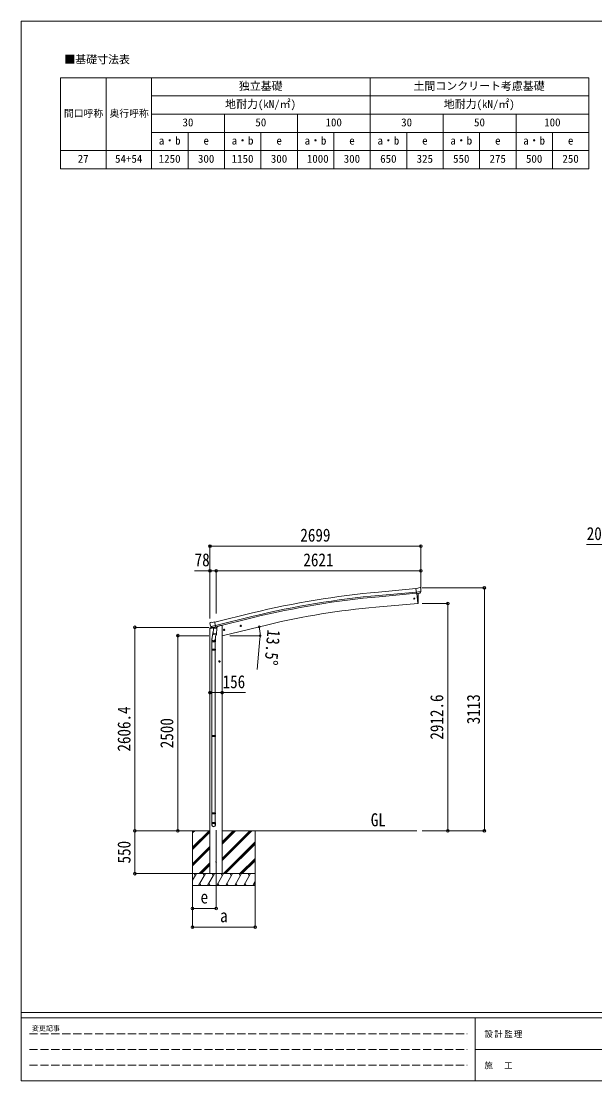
# Model space of a CAD drawing. Units: millimetres at full size, with parts at other scales. Extents: x -9783 to 9892, y -6828 to 6752.
# Drawn here: x -9783 to -2438, y -6828 to 6752 of the extents above; entities that cross this region are included whole.
import ezdxf
from ezdxf.enums import TextEntityAlignment as Align

# ---------------------------------------------------------------- set-up
doc = ezdxf.new("R2010")
doc.units = ezdxf.units.MM
doc.header["$LTSCALE"] = 35
doc.header["$PDMODE"] = 32
doc.header["$PDSIZE"] = 35
doc.linetypes.add('DASHED3', pattern=[4, 3, -1])
for name, color, linetype, lineweight in [('0-0_0', 7, 'Continuous', 9), ('0-1_本体', 4, 'Continuous', 9), ('0-2_部品', 7, 'Continuous', 9), ('0-8_PARTS2', 2, 'Continuous', 9), ('0-A_寸法', 6, 'Continuous', 9), ('1-0_FRAME', 7, 'Continuous', 18), ('F-0_240', 7, 'Continuous', 9)]:
    doc.layers.add(name, color=color, linetype=linetype, lineweight=lineweight)
doc.styles.add('ＭＳ ゴシック', font='')
doc.styles.get('ＭＳ ゴシック').set_extended_font_data('MS Gothic')

msp = doc.modelspace()

# ---------------------------------------------------------------- linework, layer by layer
at = {"layer": '0-0_0', "color": 6}
for p, q in [((-3852.66, -3623.19), (-3852.66, -510.19)), ((-4321.67, -710.59), (-4321.67, -3623.19))]:
    msp.add_line(p, q, dxfattribs=at)
at = {"layer": '0-0_0'}
for p, q in [((-7962.34, -3623.19), (-7366, -3623.19)), ((-7588.25, -3623.19), (-7588.25, -4323.19)), ((-7588.25, -3834.42), (-7377.02, -3623.19)), ((-7588.25, -3650.58), (-7560.87, -3623.19)), ((-7588.25, -3636.43), (-7575.01, -3623.19)), ((-7588.25, -3848.56), (-7366, -3626.32)), ((-7588.25, -3862.71), (-7366, -3640.46)), ((-7210.5, -4005.46), (-6828.24, -3623.19)), ((-7210.5, -3977.17), (-6856.52, -3623.19)), ((-7210.5, -3991.31), (-6842.38, -3623.19)), ((-7210.5, -3793.33), (-7040.37, -3623.19)), ((-7210.5, -3779.18), (-7054.51, -3623.19)), ((-7210.5, -3765.04), (-7068.66, -3623.19)), ((-7210.5, -3623.19), (-4715.77, -3623.19)), ((-6788.25, -3623.19), (-6788.25, -4323.19)), ((-7194.4, -4173.19), (-6788.25, -3767.06)), ((-7180.25, -4173.19), (-6788.25, -3781.2)), ((-7166.11, -4173.19), (-6788.25, -3795.34)), ((-7588.25, -4046.55), (-7366, -3824.31)), ((-7588.25, -4060.7), (-7366, -3838.45)), ((-7588.25, -4074.84), (-7366, -3852.59)), ((-7502.76, -4173.19), (-7366, -4036.44)), ((-7488.62, -4173.19), (-7366, -4050.58)), ((-7474.48, -4173.19), (-7366, -4064.72)), ((-6982.26, -4173.19), (-6788.25, -3979.19)), ((-6968.12, -4173.19), (-6788.25, -3993.33)), ((-6953.98, -4173.19), (-6788.25, -4007.47)), ((-6788.25, -4173.19), (-7588.25, -4173.19)), ((-7588.25, -4257.03), (-7539.85, -4173.19)), ((-7554.86, -4199.18), (-7569.86, -4173.19)), ((-7510.99, -4323.19), (-7424.39, -4173.19)), ((-7439.39, -4199.18), (-7454.39, -4173.19)), ((-7395.52, -4323.19), (-7308.92, -4173.19)), ((-7323.92, -4199.18), (-7338.92, -4173.19)), ((-7280.05, -4323.19), (-7193.45, -4173.19)), ((-7208.45, -4199.18), (-7223.45, -4173.19)), ((-7164.58, -4323.19), (-7077.98, -4173.19)), ((-7092.98, -4199.18), (-7107.98, -4173.19)), ((-7049.11, -4323.19), (-6962.51, -4173.19)), ((-6992.51, -4173.19), (-6977.51, -4199.18)), ((-6933.64, -4323.19), (-6847.03, -4173.19)), ((-6862.04, -4199.18), (-6877.04, -4173.19)), ((-7588.25, -4323.19), (-6788.25, -4323.19)), ((-7495.99, -4297.21), (-7480.99, -4323.19)), ((-7380.52, -4297.21), (-7365.52, -4323.19)), ((-7265.05, -4297.21), (-7250.05, -4323.19)), ((-7149.58, -4297.21), (-7134.58, -4323.19)), ((-7034.11, -4297.22), (-7019.11, -4323.19)), ((-6918.64, -4297.21), (-6903.64, -4323.19)), ((-6818.17, -4323.19), (-6788.25, -4271.38)), ((-6803.17, -4297.21), (-6788.17, -4323.19))]:
    msp.add_line(p, q, dxfattribs=at)
at = {"layer": '0-1_本体'}
for p, q in [((-4728.89, -520.79), (-5206.41, -563.99)), ((-4725.13, -563.79), (-5202.52, -606.98)), ((-4723.66, -580.56), (-5201, -623.75)), ((-4716.43, -582.95), (-4705.26, -710.55)), ((-5243.21, -757.62), (-4705.26, -710.55)), ((-7305.73, -949.61), (-6822.86, -832.12)), ((-7295.66, -991.57), (-6812.65, -874.1)), ((-7291.72, -1007.95), (-6808.67, -890.46)), ((-7365.75, -1032.9), (-7365.75, -4173.19)), ((-7210.25, -1123.19), (-6624.58, -982.59)), ((-7210.25, -993.19), (-7210.25, -4173.19)), ((-7234.75, -1452.69), (-7254.75, -1452.69)), ((-7244.75, -1445.19), (-7251.25, -1448.94)), ((-7251.25, -1448.94), (-7251.25, -1456.45)), ((-7251.25, -1456.45), (-7244.75, -1460.2)), ((-7244.75, -1462.69), (-7244.75, -1442.69)), ((-7238.25, -1448.94), (-7244.75, -1445.19))]:
    msp.add_line(p, q, dxfattribs=at)
at = {"layer": '0-1_本体', "color": 6}
msp.add_line((-7210, -1853.38), (-7366, -1853.38), dxfattribs=at)
at = {"layer": '0-1_本体'}
for points in [[(-7210.25, -993.19), (-7230.25, -993.19), (-7263.76, -1001.24)], [(-7244.75, -1460.2), (-7238.25, -1456.45), (-7238.25, -1448.94)]]:
    msp.add_lwpolyline(points, dxfattribs=at)
for radius in [8.5, 7.7, 6.5]:
    msp.add_circle((-7244.75, -1452.69), radius, dxfattribs=at)
for centre, radius, start, end in [((-4210.28, -11574), 11054.98, 95.16866, 103.66973), ((-4210.28, -11574), 11011.82, 95.16974, 103.66973), ((-4210.28, -11574), 10994.98, 95.16974, 103.66973), ((-4420.22, -10164.4), 9442.71, 95.00001, 103.5)]:
    msp.add_arc(centre, radius, start, end, dxfattribs=at)
at = {"layer": '0-2_部品'}
for p, q in [((-4702.51, -516.34), (-4729.08, -518.67)), ((-4723.42, -583.33), (-4729.08, -518.67)), ((-4702.51, -516.34), (-4690.79, -509.58)), ((-4675.89, -507.99), (-4689.55, -509.19)), ((-4666.75, -513.74), (-4672.24, -509.14)), ((-4665.69, -515.79), (-4665.57, -517.13)), ((-4666.22, -558.63), (-4725.13, -563.79)), ((-4713.46, -582.46), (-4723.42, -583.33)), ((-4716.45, -582.72), (-4705.28, -710.32)), ((-4679.85, -579.52), (-4687.56, -580.19)), ((-4677.47, -578.12), (-4666.53, -559.18)), ((-4705.28, -710.32), (-4703.23, -710.07)), ((-7332.38, -953.87), (-7306.45, -947.64)), ((-7368.57, -1033.52), (-7325.86, -1023.26)), ((-7368.57, -1026.62), (-7368.57, -1033.52)), ((-7367.44, -965.18), (-7367.16, -966.33)), ((-7363.22, -956.61), (-7367.08, -962.9)), ((-7340.06, -1017.42), (-7366.27, -1023.71)), ((-7360.13, -954.36), (-7346.94, -951.19)), ((-7353.39, -1005.49), (-7295.88, -991.68)), ((-7336.53, -1020.4), (-7352.91, -1005.91)), ((-7332.38, -953.87), (-7345.64, -951.17)), ((-7324.94, -1069.92), (-7340.85, -1166.09)), ((-7333.83, -1020.97), (-7326.31, -1019.16)), ((-7332.99, -1020.86), (-7331.46, -1020.49)), ((-7331.46, -1020.49), (-7294.76, -1011.68)), ((-7329.62, -1020.72), (-7329.67, -1021.46)), ((-7328.92, -1022.5), (-7303.1, -1028.94)), ((-7322, -1027.85), (-7326.67, -1094.69)), ((-7276.31, -1031.04), (-7322, -1027.85)), ((-7320.22, -1024.67), (-7320.45, -1027.96)), ((-7300.71, -1013.51), (-7301.73, -1028.11)), ((-7294.76, -1011.68), (-7293.23, -1011.31)), ((-7291.67, -1009.21), (-7290.73, -1009.28)), ((-7290.73, -1009.28), (-7277.41, -1024.59)), ((-7286.74, -1013.87), (-7267.85, -1009.33)), ((-7280.98, -1097.88), (-7276.31, -1031.04)), ((-7277.41, -1024.59), (-7277.86, -1030.94)), ((-7264.01, -1001.16), (-7264.01, -1004.47)), ((-7195.69, -1050.74), (-7176.25, -1046.07)), ((-7191.14, -1042.96), (-7193.27, -1050.15)), ((-7183.84, -1041.2), (-7191.14, -1042.96)), ((-7183.64, -1058.12), (-7188.3, -1038.68)), ((-7178.67, -1046.65), (-7183.84, -1041.2)), ((-7180.8, -1053.84), (-7178.67, -1046.65)), ((-6981.77, -999.38), (-6962.33, -994.71)), ((-6977.22, -991.6), (-6979.35, -998.79)), ((-6969.92, -989.85), (-6977.22, -991.6)), ((-6969.71, -1006.77), (-6974.38, -987.32)), ((-6964.75, -995.29), (-6969.92, -989.85)), ((-6966.88, -1002.49), (-6964.75, -995.29)), ((-7343, -1203.25), (-7343, -1168.9)), ((-7297, -1203.25), (-7343, -1203.25)), ((-7341, -1203.25), (-7341, -1297.25)), ((-7327.53, -1107.15), (-7326.66, -1094.69)), ((-7327.14, -1108.51), (-7327.14, -1108.51)), ((-7280.98, -1097.88), (-7326.67, -1094.69)), ((-7325.69, -1109.29), (-7283.99, -1112.21)), ((-7289.42, -1111.83), (-7300.15, -1175.41)), ((-7299, -1203.25), (-7299, -1297.25)), ((-7297, -1168.6), (-7297, -1203.25)), ((-7281, -1097.88), (-7281.89, -1110.58)), ((-7343, -1299.25), (-7342, -1297.25)), ((-7297, -1299.25), (-7343, -1299.25)), ((-7297, -1307.25), (-7343, -1307.25)), ((-7298, -1297.25), (-7342, -1297.25)), ((-7298, -1309.25), (-7342, -1309.25)), ((-7341, -1309.25), (-7341, -2403.44)), ((-7299, -1309.25), (-7299, -2403.44)), ((-7297, -1299.25), (-7298, -1297.25)), ((-7297, -1307.25), (-7298, -1309.25)), ((-7297, -1299.25), (-7297, -1307.25)), ((-7234.5, -1453.31), (-7254.5, -1453.31)), ((-7244.5, -1445.81), (-7251, -1449.56)), ((-7251, -1449.56), (-7251, -1457.07)), ((-7251, -1457.07), (-7244.5, -1460.82)), ((-7244.5, -1463.31), (-7244.5, -1443.31)), ((-7238, -1449.56), (-7244.5, -1445.81)), ((-7343, -2405.44), (-7342, -2403.44)), ((-7297, -2405.44), (-7343, -2405.44)), ((-7297, -2413.44), (-7343, -2413.44)), ((-7298, -2403.44), (-7342, -2403.44)), ((-7298, -2415.44), (-7342, -2415.44)), ((-7341, -2415.44), (-7341, -3393.63)), ((-7299, -2415.44), (-7299, -3393.63)), ((-7297, -2405.44), (-7298, -2403.44)), ((-7297, -2413.44), (-7298, -2415.44)), ((-7297, -2405.44), (-7297, -2413.44)), ((-7343, -3395.63), (-7342, -3393.63)), ((-7298, -3393.63), (-7342, -3393.63)), ((-7297, -3395.63), (-7298, -3393.63)), ((-7297, -3395.63), (-7343, -3395.63)), ((-7297, -3403.63), (-7343, -3403.63)), ((-7343, -3549.77), (-7343, -3515.63)), ((-7297, -3515.63), (-7343, -3515.63)), ((-7298, -3405.63), (-7342, -3405.63)), ((-7341, -3405.63), (-7341, -3515.63)), ((-7299, -3405.63), (-7299, -3515.63)), ((-7297, -3403.63), (-7298, -3405.63)), ((-7297, -3395.63), (-7297, -3403.63)), ((-7297, -3549.77), (-7297, -3515.63))]:
    msp.add_line(p, q, dxfattribs=at)
for points in [[(-4713.46, -582.46), (-4713.19, -582.53), (-4687.81, -580.31), (-4687.56, -580.19)], [(-4666.14, -558), (-4666.43, -558.99), (-4666.53, -559.18)], [(-7301.02, -1013.09), (-7291.3, -1010.76), (-7306.45, -947.64)], [(-7353.66, -1004.91), (-7353.07, -1005.76), (-7352.91, -1005.91)], [(-7301.02, -1013.09), (-7301.26, -1013.24), (-7326.03, -1019.19), (-7326.31, -1019.16)], [(-7193.27, -1050.15), (-7188.1, -1055.6), (-7180.8, -1053.84)], [(-6979.35, -998.79), (-6974.18, -1004.24), (-6966.88, -1002.49)], [(-7343, -1299.25), (-7343, -1307.25), (-7342, -1309.25)], [(-7244.5, -1460.82), (-7238, -1457.07), (-7238, -1449.56)], [(-7343, -2405.44), (-7343, -2413.44), (-7342, -2415.44)], [(-7343, -3395.63), (-7343, -3403.63), (-7342, -3405.63)]]:
    msp.add_lwpolyline(points, dxfattribs=at)
for centre, radius in [((-4750.97, -647.07), 6.5), ((-7185.97, -1048.4), 8.5), ((-7185.97, -1048.4), 7.7), ((-7185.97, -1048.4), 6.5), ((-6972.05, -997.04), 8.5), ((-6972.05, -997.04), 7.7), ((-6972.05, -997.04), 6.5), ((-7244.5, -1453.31), 8.5), ((-7244.5, -1453.31), 7.7), ((-7244.5, -1453.31), 6.5)]:
    msp.add_circle(centre, radius, dxfattribs=at)
at = {"layer": '0-2_部品', "color": 4}
msp.add_circle((-7288, -4023.19), 4.5, dxfattribs=at)
at = {"layer": '0-2_部品'}
for centre, radius, start, end in [((-4689.29, -512.18), 3, 95, 120), ((-4675.45, -512.97), 5, 50.00648, 94.99352), ((-4867.2, -534.77), 202.4, 353.4085, 5), ((-5599.05, -654.51), 900, 356.63919, 4.64986), ((-4703.59, -707.09), 3, 277, 356.63919), ((-7365.57, -1026.62), 3, 103.5, 180), ((-7170.36, -919.08), 202.4, 193.5, 205.09125), ((-7358.96, -959.22), 5, 103.5, 148.5), ((-7346.24, -954.11), 3, 78.5, 103.5), ((-7333.11, -1020.37), 0.5, 248.23754, 283.5), ((-7330.12, -1020.69), 0.5, 356, 103.5), ((-7328.68, -1021.53), 1, 176, 256), ((-7302.75, -1027.97), 1.03, 250.03897, 351.96569), ((-7300.11, -1013.59), 0.604, 100.59842, 172.20595), ((-7293.34, -1010.83), 0.5, 283.5, 318.76246), ((-7269.01, -1004.47), 5, 283.5, 0), ((-7313, -1168.9), 30, 177.45142, 180), ((-7325.59, -1107.32), 1.95, 175.04017, 217.47766), ((-7325.55, -1107.29), 2, 217.40962, 266), ((-7283.85, -1110.21), 2, 266, 349.46843)]:
    msp.add_arc(centre, radius, start, end, dxfattribs=at)
for centre, major_axis, ratio, start_param, end_param in [((-4661.37, -511.74), (-15.35, 3.44), 0.101033, 5.97514262, 5.97537366), ((-4668.69, -516.04), (2.71, -1.31), 0.997474, 0.53665673, 1.32256522), ((-4680.12, -576.52), (1.62, -2.54), 0.997631, 5.80419048, 5.89294842), ((-4680.19, -576.41), (-3.5, 2.17), 0.650902, 2.11455212, 2.18736272), ((-4680.07, -576.61), (1.62, -2.54), 0.997631, 5.96575902, 6.76218013), ((-7364.52, -964.47), (-1.57, -2.57), 0.99628, 4.71238898, 5.49965061), ((-7334.55, -1018.14), (-0.73, -2.92), 0.997631, 5.80419048, 6.60061159), ((-7334.49, -1017.92), (2.63, 3.16), 0.650902, 4.09582259, 4.16863319), ((-7334.52, -1018.04), (-0.73, -2.92), 0.997631, 0.39023689, 0.47899483), ((-7320, -1168.6), (23, 0), 0.996195, 2.55602575, 6.56630284), ((-7320, -1168.6), (21, 0), 0.996195, 2.93491471, 5.95123941), ((-7320, -3548.03), (-23, 0), 0.996195, 3.14159265, 6.28318531), ((-7320, -3549.77), (-23, 0), 0.996195, 3.14159265, 6.28318531), ((-7320, -3549.77), (0, -23.43), 0.981806, 4.71238898, 7.85398163)]:
    msp.add_ellipse(centre, major_axis=major_axis, ratio=ratio, start_param=start_param, end_param=end_param, dxfattribs=at)
msp.add_ellipse((-7320, -3549.77), major_axis=(21, 0), ratio=0.996195, dxfattribs=at)
at = {"layer": '0-8_PARTS2'}
msp.add_line((-7288, -3613.99), (-7288, -4373.19), dxfattribs=at)
at = {"layer": '0-A_寸法'}
for p, q in [((-7366, 25.16), (-4667, 25.16)), ((-4667, 25.16), (-4667, -291.45)), ((-2345.3, 45.07), (-2545.3, 45.07)), ((-7366, -291.45), (-7366, -903.68)), ((-7366, -291.45), (-7288, -291.45)), ((-7288, -291.45), (-7288, -839.31)), ((-7288, -291.45), (-4667, -291.45)), ((-4667, -291.45), (-4667, -520.46)), ((-3852.66, -510.19), (-4650.5, -510.19)), ((-4321.67, -710.59), (-4650.5, -710.59)), ((-8326.58, -1016.79), (-7381.5, -1016.79)), ((-8326.58, -3623.19), (-8326.58, -1016.79)), ((-7778.61, -1123.19), (-7381.5, -1123.19)), ((-7778.61, -3623.19), (-7778.61, -1123.19)), ((-7109.5, -1123.19), (-6722.65, -1123.19)), ((-6725.5, -1165.65), (-6759.87, -1558.15)), ((-7210, -1853.38), (-6910, -1853.38)), ((-8326.58, -3623.19), (-7598.47, -3623.19)), ((-8326.58, -4173.19), (-8326.58, -3623.19)), ((-4321.67, -3623.19), (-4650.5, -3623.19)), ((-3852.66, -3623.19), (-4321.67, -3623.19)), ((-8326.58, -4173.19), (-7598.47, -4173.19)), ((-7588.25, -4859.56), (-7588.25, -4330.61)), ((-7588.25, -4619.58), (-7588.25, -4330.61)), ((-7288, -4619.58), (-7288, -4330.61)), ((-6788.25, -4859.56), (-6788.25, -4330.61)), ((-7288, -4619.58), (-7588.25, -4619.58)), ((-7588.25, -4859.56), (-6788.25, -4859.56))]:
    msp.add_line(p, q, dxfattribs=at)
msp.add_lwpolyline([(-7366, 25.16), (-7366, -291.45), (-7566, -291.45)], dxfattribs=at)
for centre in [(-6737.1, -1009.54), (-6723.65, -1123.19)]:
    msp.add_circle(centre, 10.62, dxfattribs=at)
for start, end in [(0, 13.5), (354.99678, 0)]:
    msp.add_arc((-7210.5, -1123.19), 486.86, start, end, dxfattribs=at)
for p in [(-7366, 25.16), (-4667, 25.16), (-7366, -291.45), (-7288, -291.45), (-4667, -291.45), (-3852.66, -510.19), (-4321.67, -710.59), (-8326.58, -1016.79), (-7778.61, -1123.19), (-7366, -1853.38), (-7210, -1853.38), (-8326.58, -3623.19), (-7778.61, -3623.19), (-4321.67, -3623.19), (-3852.66, -3623.19), (-8326.58, -4173.19), (-7588.25, -4619.58), (-7288, -4619.58), (-7588.25, -4859.56), (-6788.25, -4859.56)]:
    msp.add_point(p, dxfattribs=at)
at = {"layer": '1-0_FRAME'}
for p, q in [((-9280.57, 6027.02), (-2513.9, 6027.02)), ((-9280.57, 6027.02), (-9280.57, 4860.36)), ((-8697.24, 6027.02), (-8697.24, 4860.36)), ((-5313.9, 6027.02), (-5313.9, 4860.36)), ((-8113.9, 5793.69), (-2513.9, 5793.69)), ((-8113.9, 5560.36), (-2513.9, 5560.36)), ((-4380.57, 5560.36), (-4380.57, 4860.36)), ((-8113.9, 5327.02), (-2513.9, 5327.02)), ((-3913.9, 5327.02), (-3913.9, 4860.36)), ((-2980.57, 5327.02), (-2980.57, 4860.36))]:
    msp.add_line(p, q, dxfattribs=at)
for points in [[(-8113.9, 6027.02), (-8113.9, 5793.69), (-8113.9, 5093.69), (-8113.9, 4860.36)], [(-2513.9, 6027.02), (-2513.9, 5327.02), (-2513.9, 4860.36)], [(-7180.57, 5560.36), (-7180.57, 5327.02), (-7180.57, 4860.36)], [(-6247.24, 5560.36), (-6247.24, 5327.02), (-6247.24, 4860.36)], [(-3447.24, 5560.36), (-3447.24, 5093.69), (-3447.24, 4860.36)], [(-7647.24, 5327.02), (-7647.24, 5093.69), (-7647.24, 4860.36)], [(-6713.9, 5327.02), (-6713.9, 5093.69), (-6713.9, 4860.36)], [(-5780.57, 5327.02), (-5780.57, 5093.69), (-5780.57, 4860.36)], [(-4847.24, 5327.02), (-4847.24, 5093.69), (-4847.24, 4860.36)], [(-9280.57, 5093.69), (-8113.9, 5093.69), (-2513.9, 5093.69)], [(-9280.57, 4860.36), (-8697.24, 4860.36), (-5313.9, 4860.36), (-3447.24, 4860.36), (-2513.9, 4860.36)]]:
    msp.add_lwpolyline(points, dxfattribs=at)
at = {"layer": 'F-0_240', "color": 5}
for p, q in [((-9783.03, 6751.9), (-9783.03, -6828.1)), ((-9783.03, 6751.9), (9396.97, 6751.9)), ((-9783.03, -5953.1), (9396.97, -5953.1)), ((-9783.03, -6023.1), (6285.75, -6023.1)), ((-3969.25, -6023.1), (-3969.25, -6828.1)), ((-3969.25, -6425.6), (3205.75, -6425.6)), ((-9783.03, -6828.1), (9396.97, -6828.1))]:
    msp.add_line(p, q, dxfattribs=at)
at = {"layer": 'F-0_240', "color": 4, "linetype": 'DASHED3'}
for p, q in [((-9678.03, -6224.35), (-4074.25, -6224.35)), ((-9678.03, -6425.6), (-4074.25, -6425.6)), ((-9678.03, -6626.85), (-4074.25, -6626.85))]:
    msp.add_line(p, q, dxfattribs=at)

# ---------------------------------------------------------------- texts
at = {"layer": '0-0_0', "style": 'ＭＳ ゴシック', "width": 0.85}
msp.add_text('GL', height=166.8, dxfattribs=at).set_placement((-5307.06, -3616.26), align=Align.BOTTOM_LEFT)
at = {"layer": '0-A_寸法', "color": 7, "style": 'ＭＳ ゴシック', "width": 0.85}
for s, p in [('2699', (-6209, 32.16)), ('20', (-2541.55, 52.07)), ('78', (-7562.25, -284.45)), ('2621', (-6170, -284.45)), ('156', (-7204.38, -1846.38)), ('e', (-7486.38, -4605.21)), ('a', (-7236.38, -4845.18))]:
    msp.add_text(s, height=166.8, dxfattribs=at).set_placement(p, align=Align.BOTTOM_LEFT)
for s, rotation, p in [('13.5°', 264.997, (-6678.35, -1035.52)), ('2912.6', 90, (-4328.67, -2455.64)), ('3113', 90, (-3859.66, -2259.19)), ('2606.4', 90, (-8333.58, -2608.74)), ('2500', 90, (-7785.61, -2565.69)), ('550', 90, (-8333.58, -4042.57))]:
    msp.add_text(s, height=166.8, rotation=rotation, dxfattribs=at).set_placement(p, align=Align.BOTTOM_LEFT)
at = {"layer": '1-0_FRAME', "style": 'ＭＳ ゴシック'}
for s, height, p in [('■基礎寸法表', 102.6, (-9230.64, 6179.88)), ('独立基礎', 102.6, (-6995.85, 5839.87)), ('土間コンクリート考慮基礎', 102.6, (-4759.74, 5839.87)), ('地耐力(kN/㎡)', 102.6, (-7172.06, 5606.54)), ('地耐力(kN/㎡)', 102.6, (-4372.06, 5606.54)), ('間口呼称', 89.81, (-9235.85, 5498.62)), ('奥行呼称', 89.81, (-8652.52, 5498.62)), ('30', 102.6, (-7717.72, 5373.2)), ('50', 102.6, (-6784.39, 5373.2)), ('100', 102.6, (-5886.3, 5373.2)), ('30', 102.6, (-4917.72, 5373.2)), ('50', 102.6, (-3984.39, 5373.2)), ('100', 102.6, (-3086.3, 5373.2)), ('a・b', 102.6, (-8021.54, 5139.87)), ('e', 102.6, (-7449.15, 5139.87)), ('a・b', 102.6, (-7088.21, 5139.87)), ('e', 102.6, (-6515.81, 5139.87)), ('a・b', 102.6, (-6154.88, 5139.87)), ('e', 102.6, (-5582.48, 5139.87)), ('a・b', 102.6, (-5221.54, 5139.87)), ('e', 102.6, (-4649.15, 5139.87)), ('a・b', 102.6, (-4288.21, 5139.87)), ('e', 102.6, (-3715.81, 5139.87)), ('a・b', 102.6, (-3354.88, 5139.87)), ('e', 102.6, (-2782.48, 5139.87)), ('27', 102.6, (-9059.39, 4906.54)), ('54+54', 102.6, (-8581.06, 4906.54)), ('1250', 102.6, (-8021.54, 4906.54)), ('300', 102.6, (-7519.63, 4906.54)), ('1150', 102.6, (-7088.21, 4906.54)), ('300', 102.6, (-6586.3, 4906.54)), ('1000', 102.6, (-6125.47, 4906.54)), ('300', 102.6, (-5652.97, 4906.54)), ('650', 102.6, (-5186.3, 4906.54)), ('325', 102.6, (-4719.63, 4906.54)), ('550', 102.6, (-4252.97, 4906.54)), ('275', 102.6, (-3786.3, 4906.54)), ('500', 102.6, (-3319.63, 4906.54)), ('250', 102.6, (-2852.97, 4906.54))]:
    msp.add_text(s, height=height, dxfattribs=at).set_placement(p, align=Align.BOTTOM_LEFT)
at = {"layer": 'F-0_240', "style": 'ＭＳ ゴシック'}
msp.add_text('変更記事', height=64.15, dxfattribs=at).set_placement((-9646.27, -6206.85), align=Align.BOTTOM_LEFT)
at = {"layer": 'F-0_240', "char_height": 76.98, "attachment_point": 7, "style": 'ＭＳ ゴシック'}
for s, insert in [('\\T1.17;設計監理', (-3851.04, -6276.85)), ('\\T1.17;施\u3000工', (-3851.04, -6679.35))]:
    msp.add_mtext(s, dxfattribs=dict(at, insert=insert))

doc.saveas('drawing.dxf')
